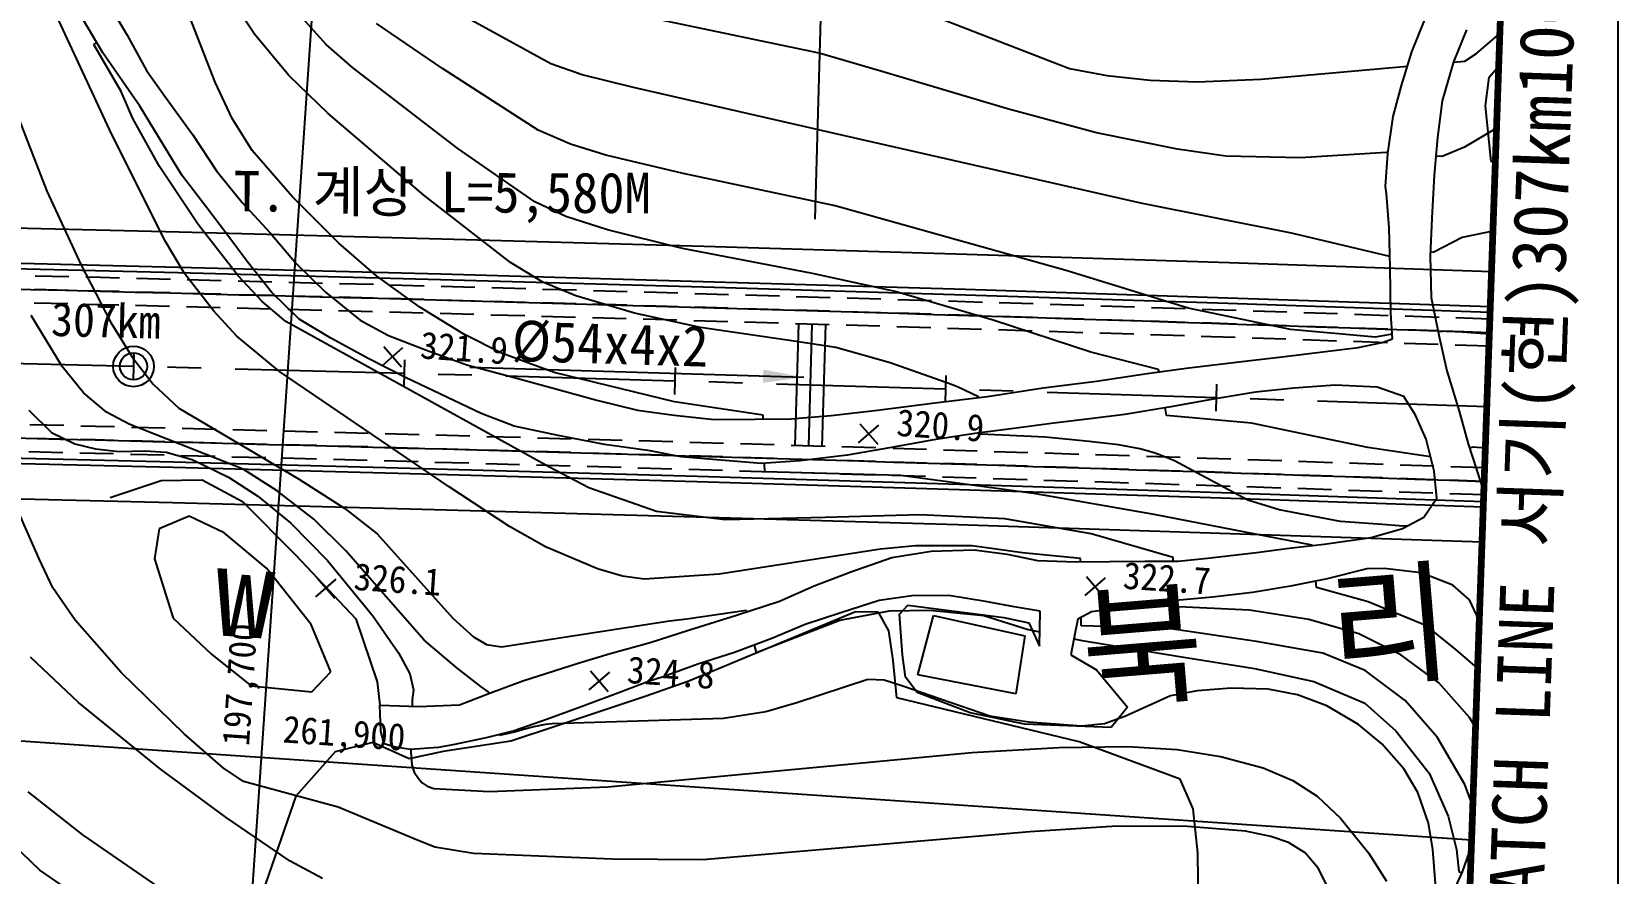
# Model space of a CAD drawing. Header units: millimetres. Extents: x 9574 to 10370, y 1103 to 1809.
# Drawn here: x 10252.7 to 10369.9, y 1441.7 to 1503.9 of the extents above; entities that cross this region are included whole.
import ezdxf
from ezdxf.enums import TextEntityAlignment as Align
from ezdxf.xclip import XClip

# ---------------------------------------------------------------- set-up
doc = ezdxf.new("R2010")
doc.units = ezdxf.units.MM
doc.header["$LTSCALE"] = 10
doc.header["$MEASUREMENT"] = 0
doc.header["$XCLIPFRAME"] = 2
for name, pattern in [('A-CENTR01', [2, 1.25, -0.25, 0.25, -0.25]), ('CENTER', [2, 1.25, -0.25, 0.25, -0.25]), ('HIDDEN', [0.375, 0.25, -0.125])]:
    doc.linetypes.add(name, pattern=pattern)
for name, color, linetype in [('TN-MACL', 6, 'A-CENTR01'), ('TZ-BASE', 253, 'Continuous'), ('TZ-CABL', 4, 'Continuous')]:
    doc.layers.add(name, color=color, linetype=linetype)
doc.layers.add('TX-PAPR', color=2, linetype='Continuous', plot=False)
doc.styles.add('HANA', font='GulimChe.ttf')
doc.styles.get("Standard").update_dxf_attribs({"font": 'GulimChe.ttf'})
doc.linetypes.add('ZIGZAG', pattern='A,0.0001,-0.2,[131,ltypeshp.shx,S=0.2,R=0,X=-0.2,Y=0],-0.4,[131,ltypeshp.shx,S=0.2,R=180,X=0.2,Y=0],-0.2', length=0.8001)
doc.dimstyles.get("Standard").update_dxf_attribs({"dimtxt": 0.18, "dimasz": 0.18, "dimexe": 0.18, "dimexo": 0.0625, "dimgap": 0.09, "dimtad": 0, "dimtih": 1, "dimtoh": 1, "dimdec": 4, "dimzin": 0, "dimdsep": 46, "dimtxsty": 'Standard', "dimcen": 0.09, "dimadec": 0, "dimazin": 0, "dimtfac": 1, "dimtdec": 4, "dimtofl": 0, "dimtmove": 0, "dimatfit": 3, "dimfxl": 0, "dimtolj": 1, "dimtzin": 0, "dimarcsym": 0})

# ---------------------------------------------------------------- blocks, each defined once
blk = doc.blocks.new('JD-DHGFJ67SF3CG')
at = {"layer": 'TZ-BASE'}
for p, q in [((598.47, -185.6), (623.77, 185.35)), ((598.31, 20.13, 323), (593.24, 31, 323)), ((630.72, 25.35, 317), (620.45, 31.01, 317)), ((597.98, 29.9, 311.13), (599.43, 27.48, 311.13)), ((608.83, 27.54, 320), (607.25, 29.91, 320)), ((614.12, 26.77, 319), (611.7, 29.49, 319)), ((656.78, 29.77, 315), (669.04, 25.02, 315)), ((597.63, 26.17, 327.04), (596.14, 28.71, 327.04)), ((605.92, 23.99, 321), (604.06, 28.79, 321)), ((622.71, 25.02, 318), (617.85, 28.34, 318)), ((650.54, 26.15, 316), (636.06, 29.18, 316)), ((694.32, 26.23, 311.13), (695.3, 28.69, 311.13)), ((599.43, 27.48, 311.13), (600.87, 24.86, 311.13)), ((611.37, 24.48, 320), (608.83, 27.54, 320)), ((698.37, 27.87, 346.53), (697.41, 25.49, 346.53)), ((699.1, 26.12, 315), (700.82, 27.59, 315)), ((596.96, 26.77, 322), (597.18, 26.92, 322)), ((598.99, 23.32, 322), (596.96, 26.77, 322)), ((600.37, 22.22, 327.04), (597.63, 26.17, 327.04)), ((616.07, 25.09, 319), (614.12, 26.77, 319)), ((655.1, 24.8, 316), (650.54, 26.15, 316)), ((693.55, 23.75, 311.13), (694.32, 26.23, 311.13)), ((698.23, 25.54, 315), (699.1, 26.12, 315)), ((600.87, 24.86, 311.13), (602.25, 22.89, 311.13)), ((623.85, 19.1, 319), (616.07, 25.09, 319)), ((629.78, 20.46, 318), (622.71, 25.02, 318)), ((633.04, 24.53, 317), (630.72, 25.35, 317)), ((664.46, 22.04, 316), (655.1, 24.8, 316)), ((669.04, 25.02, 315), (671.8, 24.48, 315)), ((683.19, 24.23, 315), (693.99, 25.17, 315)), ((697.41, 25.49, 346.53), (696.55, 22.61, 346.53)), ((697.41, 25.47, 315), (698.23, 25.54, 315)), ((700.03, 24.38, 315.14), (700.74, 25.2, 315.14)), ((607.19, 21.31, 321), (605.92, 23.99, 321)), ((614.27, 21.69, 320), (611.37, 24.48, 320)), ((636.82, 23.6, 317), (633.04, 24.53, 317)), ((653.41, 19.82, 317), (636.82, 23.6, 317)), ((671.8, 24.48, 315), (674.99, 24.14, 315)), ((674.99, 24.14, 315), (678.46, 24.03, 315)), ((678.46, 24.03, 315), (683.19, 24.23, 315)), ((692.94, 21.46, 311.13), (693.55, 23.75, 311.13)), ((699.77, 22.24, 315.14), (700.03, 24.38, 315.14)), ((599.86, 21.31, 322), (598.99, 23.32, 322)), ((602.25, 22.89, 311.13), (604.27, 20.11, 311.13)), ((696.55, 22.61, 346.53), (696.21, 19.92, 346.53)), ((591.27, 21.66, 324), (593.5, 15.95, 324)), ((601.82, 17.78, 322), (599.86, 21.31, 322)), ((603.46, 17.13, 327.04), (600.37, 22.22, 327.04)), ((608.67, 18.96, 321), (607.19, 21.31, 321)), ((621.35, 15.66, 320), (614.27, 21.69, 320)), ((671.04, 20.25, 316), (664.46, 22.04, 316)), ((692.55, 18.74, 311.13), (692.94, 21.46, 311.13)), ((700.17, 18.14, 315.14), (699.77, 22.24, 315.14)), ((602.26, 12.22, 323), (598.31, 20.13, 323)), ((604.27, 20.11, 311.13), (606.04, 17.45, 311.13)), ((632.17, 19.41, 318), (629.78, 20.46, 318)), ((677, 19.04, 316), (671.04, 20.25, 316)), ((700.46, 20.53, 316), (698.22, 19.2, 316)), ((700.58, 20.54, 316), (700.46, 20.53, 316)), ((611.61, 15.56, 321), (608.67, 18.96, 321)), ((629.55, 15.15, 319), (623.85, 19.1, 319)), ((634.79, 18.61, 318), (632.17, 19.41, 318)), ((674.31, 15.06, 317), (653.41, 19.82, 317)), ((680.59, 18.53, 316), (677, 19.04, 316)), ((692.42, 18.79, 316), (686.09, 18.42, 316)), ((692.56, 18.79, 316), (692.42, 18.79, 316)), ((696.21, 19.92, 346.53), (695.97, 17.12, 346.53)), ((698.22, 19.2, 316), (696.56, 18.51, 316)), ((604.67, 13.49, 322), (601.82, 17.78, 322)), ((640.5, 17.25, 318), (634.79, 18.61, 318)), ((686.09, 18.42, 316), (680.59, 18.53, 316)), ((692.37, 16.3, 311.13), (692.55, 18.74, 311.13)), ((696.56, 18.51, 316), (696.09, 18.54, 316)), ((700.49, 18.01, 315.14), (700.17, 18.14, 315.14)), ((605.25, 14.82, 327.04), (603.46, 17.13, 327.04)), ((606.04, 17.45, 311.13), (607.93, 15.11, 311.13)), ((651.72, 14.85, 318), (640.5, 17.25, 318)), ((695.97, 17.12, 346.53), (695.81, 13.95, 346.53)), ((593.5, 15.95, 324), (596, 10.53, 324)), ((615.06, 12.1, 321), (611.61, 15.56, 321)), ((627.74, 10.67, 320), (621.35, 15.66, 320)), ((692.44, 15.76, 311.13), (692.37, 16.3, 311.13)), ((692.65, 13.24, 311.13), (692.44, 15.76, 311.13)), ((606.87, 12.68, 327.04), (605.25, 14.82, 327.04)), ((607.93, 15.11, 311.13), (609.99, 12.87, 311.13)), ((631.83, 14.07, 319), (629.55, 15.15, 319)), ((634.91, 13.08, 319), (631.83, 14.07, 319)), ((668.87, 10.07, 318), (651.72, 14.85, 318)), ((685.44, 12.83, 317), (674.31, 15.06, 317)), ((607.63, 9.68, 322), (604.67, 13.49, 322)), ((640.46, 11.71, 319), (634.91, 13.08, 319)), ((692.71, 10.27, 311.13), (692.65, 13.24, 311.13)), ((695.81, 13.95, 346.53), (695.67, 11.14, 346.53)), ((700.31, 12.98, 317), (698.03, 12.51, 317)), ((603.67, 9.86, 323), (602.26, 12.22, 323)), ((608.29, 10.74, 327.04), (606.87, 12.68, 327.04)), ((609.99, 12.87, 311.13), (611.94, 10.58, 311.13)), ((617.84, 9.69, 321), (615.06, 12.1, 321)), ((692.7, 11.13, 317), (685.44, 12.83, 317)), ((698.03, 12.51, 317), (695.95, 11.44, 317)), ((610.08, 8.49, 327.04), (608.29, 10.74, 327.04)), ((611.94, 10.58, 311.13), (614.08, 8.48, 311.13)), ((630.14, 9.22, 320), (627.74, 10.67, 320)), ((650.04, 9.87, 319), (640.46, 11.71, 319)), ((695.67, 11.14, 346.53), (695.75, 8.1, 346.53)), ((695.95, 11.44, 317), (695.68, 11.42, 317)), ((79.75, 10.25), (698.74, -31.97)), ((596, 10.53, 324), (598.23, 6.25, 324)), ((605.84, 7.09, 323), (603.67, 9.86, 323)), ((609.39, 7.8, 322), (607.63, 9.68, 322)), ((621.05, 7.37, 321), (617.84, 9.69, 321)), ((656.15, 8.52, 319), (650.04, 9.87, 319)), ((677.81, 7.31, 318), (668.87, 10.07, 318)), ((692.77, 6.93, 311.13), (692.71, 10.27, 311.13)), ((612.13, 6.49, 327.04), (610.08, 8.49, 327.04)), ((614.08, 8.48, 311.13), (616.63, 6.42, 311.13)), ((632.56, 8.22, 320), (630.14, 9.22, 320)), ((636.9, 6.92, 320), (632.56, 8.22, 320)), ((663.39, 6.42, 319), (656.15, 8.52, 319)), ((607.54, 5.23, 323), (605.84, 7.09, 323)), ((611.14, 6.31, 322), (609.39, 7.8, 322)), ((624.29, 5.38, 321), (621.05, 7.37, 321)), ((685.35, 5.72, 318), (677.81, 7.31, 318)), ((695.75, 8.1, 346.53), (696.31, 5.31, 346.53)), ((594.64, 2.98, 325), (592.34, 6.75, 325)), ((598.23, 6.25, 324), (599.83, 3.66, 324)), ((630.58, -4.42, 322), (611.14, 6.31, 322)), ((614.48, 5.09, 327.04), (612.13, 6.49, 327.04)), ((616.63, 6.42, 311.13), (618.74, 5.27, 311.13)), ((641.77, 5.88, 320), (636.9, 6.92, 320)), ((648.35, 4.9, 320), (641.77, 5.88, 320)), ((670.61, 4.05, 319), (663.39, 6.42, 319)), ((692.89, 5.04, 311.13), (692.77, 6.93, 311.13)), ((610.68, 2.63, 323), (607.54, 5.23, 323)), ((617.29, 3.55, 327.04), (614.48, 5.09, 327.04)), ((618.74, 5.27, 311.13), (621.55, 4.21, 311.13)), ((627.08, 3.97, 321), (624.29, 5.38, 321)), ((651.78, 4.39, 320), (648.35, 4.9, 320)), ((691.62, 5.16, 318), (685.35, 5.72, 318)), ((690.35, 4.4, 311.13), (692.14, 4.76, 311.13)), ((692.71, 5.36, 318), (691.62, 5.16, 318)), ((692.14, 4.76, 311.13), (692.89, 5.04, 311.13)), ((692.87, 5.37, 318), (692.71, 5.36, 318)), ((697.02, 5.6, 318), (696.26, 5.56, 318)), ((696.31, 5.31, 346.53), (696.91, 2.68, 346.53)), ((700.05, 5.39, 318), (697.02, 5.6, 318)), ((599.83, 3.66, 324), (601.34, 1.69, 324)), ((599.93, 4), (599.88, 2)), ((620.03, 2.16, 327.04), (617.29, 3.55, 327.04)), ((618.29, 3.07, 321.86), (619.79, 4.39, 321.86)), ((618.38, 4.48, 321.86), (619.7, 2.97, 321.86)), ((621.55, 4.21, 311.13), (624.52, 3.12, 311.13)), ((630.97, 2.55, 321), (627.08, 3.97, 321)), ((655.78, 3.27, 320), (651.78, 4.39, 320)), ((675.62, 2.76, 319), (670.61, 4.05, 319)), ((681.76, 3.36, 311.13), (684.95, 3.74, 311.13)), ((684.95, 3.74, 311.13), (687.94, 4.11, 311.13)), ((687.94, 4.11, 311.13), (690.35, 4.4, 311.13)), ((596.2, 1.05, 325), (594.64, 2.98, 325)), ((623.22, -5.91, 323), (610.68, 2.63, 323)), ((619.92, 3.48), (619.87, 1.48)), ((624.52, 3.12, 311.13), (627.74, 2.24, 311.13)), ((639.85, 0.38, 321), (630.97, 2.55, 321)), ((639.92, 2.92), (639.86, 0.92)), ((660.31, 1.67, 320), (655.78, 3.27, 320)), ((671.02, 1.91, 311.13), (674.77, 2.48, 311.13)), ((674.77, 2.48, 311.13), (677.64, 2.87, 311.13)), ((675.65, 2.6, 319), (675.62, 2.76, 319)), ((677.64, 2.87, 311.13), (681.76, 3.36, 311.13)), ((696.91, 2.68, 346.53), (697.81, -0.31, 346.53)), ((601.34, 1.69, 324), (603.24, -0.08, 324)), ((625.59, -0.47, 327.04), (620.03, 2.16, 327.04)), ((627.74, 2.24, 311.13), (630.73, 1.45, 311.13)), ((630.73, 1.45, 311.13), (634.12, 0.5, 311.13)), ((659.91, 2.32), (659.85, 0.32)), ((660.87, 1.43, 320), (660.31, 1.67, 320)), ((662.31, 0.75, 320), (660.87, 1.43, 320)), ((662.99, 0.77, 311.13), (667.08, 1.42, 311.13)), ((667.08, 1.42, 311.13), (671.02, 1.91, 311.13)), ((679.9, 1.68), (679.84, -0.32)), ((685.61, 1.4, 327.04), (682.77, 1.09, 327.04)), ((688.66, 1.62, 327.04), (685.61, 1.4, 327.04)), ((691.77, 1.46, 327.04), (688.66, 1.62, 327.04)), ((693.73, 0.77, 327.04), (691.77, 1.46, 327.04)), ((597.91, -0.39, 325), (596.2, 1.05, 325)), ((634.12, 0.5, 311.13), (637.12, -0.23, 311.13)), ((646.4, -0.61, 321), (639.85, 0.38, 321)), ((654.86, -0.23, 311.13), (659.08, 0.31, 311.13)), ((659.08, 0.31, 311.13), (662.99, 0.77, 311.13)), ((662.31, 0.69, 320), (662.31, 0.75, 320)), ((676.52, 0.02, 327.04), (673.13, -0.55, 327.04)), ((679.52, 0.56, 327.04), (676.52, 0.02, 327.04)), ((682.77, 1.09, 327.04), (679.52, 0.56, 327.04)), ((694.59, -0.6, 327.04), (693.73, 0.77, 327.04)), ((699.89, 1), (699.82, -1)), ((592.16, -0.23, 326), (593.83, -1.89, 326)), ((599.57, -1.27, 325), (597.91, -0.39, 325)), ((603.24, -0.08, 324), (612.08, -5.3, 324)), ((628.01, -1.42, 327.04), (625.59, -0.47, 327.04)), ((637.12, -0.23, 311.13), (639.83, -0.6, 311.13)), ((639.83, -0.6, 311.13), (642.79, -0.92, 311.13)), ((642.79, -0.92, 311.13), (645.81, -0.9, 311.13)), ((645.81, -0.9, 311.13), (648.45, -0.88, 311.13)), ((646.41, -0.9, 321), (646.4, -0.61, 321)), ((648.45, -0.88, 311.13), (651.44, -0.64, 311.13)), ((651.44, -0.64, 311.13), (654.86, -0.23, 311.13)), ((670.54, -0.87, 327.04), (667.88, -1.19, 327.04)), ((673.13, -0.55, 327.04), (670.54, -0.87, 327.04)), ((676.2, -0.63, 319), (676.1, -0.05, 319)), ((682.47, -1.19, 319), (676.2, -0.63, 319)), ((695.37, -2.37, 327.04), (694.59, -0.6, 327.04)), ((697.81, -0.31, 346.53), (698.48, -2.73, 346.53)), ((593.83, -1.89, 326), (595.56, -2.72, 326)), ((607.99, -4.6, 325), (599.57, -1.27, 325)), ((631.26, -2.1, 327.04), (628.01, -1.42, 327.04)), ((634.7, -2.78, 327.04), (631.26, -2.1, 327.04)), ((653.46, -2.66, 320.86), (654.96, -1.34, 320.86)), ((653.55, -1.24, 320.86), (654.87, -2.75, 320.86)), ((662.05, -1.96, 327.04), (659.01, -2.42, 327.04)), ((664.93, -1.6, 327.04), (662.05, -1.96, 327.04)), ((662.46, -2.02, 320), (662.45, -1.91, 320)), ((667.26, -2.24, 320), (662.46, -2.02, 320)), ((667.88, -1.19, 327.04), (664.93, -1.6, 327.04)), ((670.49, -2.54, 320), (667.26, -2.24, 320)), ((691.07, -2.99, 319), (682.47, -1.19, 319)), ((595.56, -2.72, 326), (597.08, -3.1, 326)), ((597.08, -3.1, 326), (598.85, -3.28, 326)), ((598.85, -3.28, 326), (600.73, -3.24, 326)), ((600.73, -3.24, 326), (602.31, -3.34, 326)), ((602.31, -3.34, 326), (604.23, -3.88, 326)), ((638.05, -3.24, 327.04), (634.7, -2.78, 327.04)), ((640.33, -3.69, 327.04), (638.05, -3.24, 327.04)), ((655.75, -3.03, 327.04), (652.6, -3.57, 327.04)), ((659.01, -2.42, 327.04), (655.75, -3.03, 327.04)), ((672.66, -2.79, 320), (670.49, -2.54, 320)), ((674.22, -3.08, 320), (672.66, -2.79, 320)), ((675.3, -3.39, 320), (674.22, -3.08, 320)), ((675.88, -3.61, 320), (675.3, -3.39, 320)), ((695.7, -3.69, 319), (691.07, -2.99, 319)), ((695.96, -4.75, 327.04), (695.37, -2.37, 327.04)), ((698.48, -2.73, 346.53), (699.39, -5.53, 346.53)), ((698.85, -2.98, 319), (698.58, -3.05, 319)), ((699.75, -3.04, 319), (698.85, -2.98, 319)), ((604.23, -3.88, 326), (606.92, -5.18, 326)), ((610.51, -6.2, 325), (607.99, -4.6, 325)), ((633.52, -5.97, 322), (630.58, -4.42, 322)), ((646.26, -4.18, 327.04), (640.33, -3.69, 327.04)), ((649.14, -3.98, 327.04), (646.26, -4.18, 327.04)), ((646.52, -4.78, 321), (646.5, -4.17, 321)), ((652.6, -3.57, 327.04), (649.14, -3.98, 327.04)), ((676.43, -3.82, 320), (675.88, -3.61, 320)), ((676.79, -3.99, 320), (676.43, -3.82, 320)), ((682.2, -6.88, 320), (676.79, -3.99, 320)), ((598.17, -6.69, 326.2), (601.95, -5.43, 326.2)), ((601.95, -5.43, 326.2), (604.98, -5.38, 326.2)), ((604.98, -5.38, 326.2), (607.94, -6.99, 326.2)), ((606.92, -5.18, 326), (609.08, -6.59, 326)), ((612.08, -5.3, 324), (615.5, -7.5, 324)), ((656.57, -5.06, 321), (646.52, -4.78, 321)), ((666.54, -6.41, 321), (656.57, -5.06, 321)), ((696.17, -6.73, 327.04), (695.96, -4.75, 327.04)), ((699.39, -5.53, 346.53), (699.64, -6.25, 346.53)), ((592.92, -11.23, 327), (590.63, -6.03, 327)), ((607.94, -6.99, 326.2), (611.86, -10.92, 326.2)), ((609.08, -6.59, 326), (611.52, -8.59, 326)), ((613.21, -8.29, 325), (610.51, -6.2, 325)), ((627.67, -8.82, 323), (623.22, -5.91, 323)), ((638.54, -7.72, 322), (633.52, -5.97, 322)), ((675.3, -7.95, 321), (666.54, -6.41, 321)), ((684.52, -7.59, 320), (682.2, -6.88, 320)), ((695.2, -8.13, 327.04), (696.17, -6.73, 327.04)), ((604.02, -8.07, 325.11), (601.79, -9, 325.11)), ((606.59, -9.29, 325.11), (604.02, -8.07, 325.11)), ((615.5, -7.5, 324), (617.89, -9.38, 324)), ((643.59, -8.34, 322), (638.54, -7.72, 322)), ((650.99, -8.17, 322), (643.59, -8.34, 322)), ((657.98, -7.97, 322), (650.99, -8.17, 322)), ((664.27, -8.27, 322), (657.98, -7.97, 322)), ((686.95, -10.22, 321), (675.3, -7.95, 321)), ((689.05, -8.45, 320), (684.52, -7.59, 320)), ((693.62, -8.98, 327.04), (695.2, -8.13, 327.04)), ((601.79, -9, 325.11), (601.44, -11.23, 325.11)), ((609.73, -11.92, 325.11), (606.59, -9.29, 325.11)), ((611.52, -8.59, 326), (614.23, -11.34, 326)), ((615.57, -10.63, 325), (613.21, -8.29, 325)), ((630.32, -10.34, 323), (627.67, -8.82, 323)), ((670.63, -9.37, 322), (664.27, -8.27, 322)), ((676.69, -11.13, 322), (670.63, -9.37, 322)), ((691.8, -8.67, 320), (689.05, -8.45, 320)), ((691.31, -9.64, 327.04), (693.62, -8.98, 327.04)), ((693.7, -8.81, 320), (691.8, -8.67, 320)), ((693.98, -8.78, 320), (693.7, -8.81, 320)), ((617.89, -9.38, 324), (623.49, -15.61, 324)), ((634.16, -11.96, 323), (630.32, -10.34, 323)), ((655.08, -10.51, 323), (643.16, -12.36, 323)), ((657.67, -10.25, 323), (655.08, -10.51, 323)), ((661.85, -10.25, 323), (657.67, -10.25, 323)), ((665.57, -10.77, 323), (661.85, -10.25, 323)), ((682.84, -10.74, 327.04), (685.26, -10.44, 327.04)), ((685.26, -10.44, 327.04), (687.85, -10.13, 327.04)), ((686.95, -10.23, 321), (686.95, -10.22, 321)), ((687.85, -10.13, 327.04), (691.31, -9.64, 327.04)), ((593.95, -13.35, 327), (592.92, -11.23, 327)), ((601.44, -11.23, 325.11), (602.83, -15.61, 325.11)), ((611.86, -10.92, 326.2), (616.33, -15.65, 326.2)), ((614.23, -11.34, 326), (617.58, -15.43, 326)), ((621.38, -17.24, 325), (615.57, -10.63, 325)), ((652.88, -12.18, 327.04), (655.91, -11.13, 327.04)), ((655.91, -11.13, 327.04), (658.82, -10.65, 327.04)), ((658.82, -10.65, 327.04), (661.99, -10.56, 327.04)), ((661.99, -10.56, 327.04), (664.44, -10.88, 327.04)), ((664.44, -10.88, 327.04), (666.68, -11.34, 327.04)), ((669.84, -11.2, 323), (665.57, -10.77, 323)), ((666.68, -11.34, 327.04), (669.52, -11.45, 327.04)), ((669.52, -11.45, 327.04), (671.98, -11.41, 327.04)), ((669.84, -11.45, 323), (669.84, -11.2, 323)), ((671.98, -11.41, 327.04), (674.59, -11.4, 327.04)), ((674.59, -11.4, 327.04), (677.06, -11.38, 327.04)), ((676.68, -11.39, 322), (676.69, -11.13, 322)), ((677.06, -11.38, 327.04), (679.22, -11.17, 327.04)), ((679.22, -11.17, 327.04), (682.84, -10.74, 327.04)), ((613.02, -16.08, 325.11), (609.73, -11.92, 325.11)), ((613.37, -14.03, 326.08), (614.88, -12.72, 326.08)), ((613.47, -12.62, 326.08), (614.78, -14.13, 326.08)), ((636.01, -12.51, 323), (634.16, -11.96, 323)), ((637.62, -12.73, 323), (636.01, -12.51, 323)), ((643.16, -12.36, 323), (637.62, -12.73, 323)), ((650.18, -13.21, 327.04), (652.88, -12.18, 327.04)), ((670.19, -13.94, 322.7), (671.7, -12.63, 322.7)), ((670.28, -12.53, 322.7), (671.6, -14.04, 322.7)), ((688.06, -12.69, 324.26), (685.35, -13.23, 324.26)), ((687.28, -13.33, 321), (687.23, -12.85, 321)), ((691, -11.96, 324.26), (688.06, -12.69, 324.26)), ((692.27, -11.93, 324.26), (691, -11.96, 324.26)), ((695.02, -12.25, 324.26), (692.27, -11.93, 324.26)), ((697.34, -13.17, 324.26), (695.02, -12.25, 324.26)), ((595.58, -15.74, 327), (593.95, -13.35, 327)), ((647.62, -14.34, 327.04), (650.18, -13.21, 327.04)), ((657.4, -13.96, 327.04), (654.97, -14.29, 327.04)), ((660.12, -13.93, 327.04), (657.4, -13.96, 327.04)), ((662.83, -14.38, 327.04), (660.12, -13.93, 327.04)), ((682.55, -13.71, 324.26), (679.6, -14.06, 324.26)), ((685.35, -13.23, 324.26), (682.55, -13.71, 324.26)), ((691.1, -14.39, 321), (687.28, -13.33, 321)), ((698.57, -14.24, 324.26), (697.34, -13.17, 324.26)), ((640.76, -15.65, 324), (645.15, -15.02, 324)), ((653.23, -15.13, 342.07), (640.92, -20.26, 342.07)), ((644.43, -15.37, 327.04), (647.62, -14.34, 327.04)), ((645.15, -15.02, 324), (645.18, -15.13, 324)), ((652.22, -15.19, 327.04), (649.52, -16.07, 327.04)), ((652.08, -15.76, 324), (655.75, -15.07, 324)), ((654.97, -14.29, 327.04), (652.22, -15.19, 327.04)), ((654.92, -15.16, 342.07), (653.23, -15.13, 342.07)), ((655.69, -16.53, 342.07), (654.92, -15.16, 342.07)), ((655.75, -15.07, 324), (658.71, -15, 324)), ((656.47, -15.3, 324.28), (657.1, -14.64, 324.28)), ((657.1, -14.64, 324.28), (664.18, -15.56, 324.28)), ((658.71, -15, 324), (662.71, -15.41, 324)), ((664.94, -14.77, 327.04), (662.83, -14.38, 327.04)), ((666.86, -15.09, 327.04), (664.94, -14.77, 327.04)), ((666.83, -17.66, 327.04), (666.86, -15.09, 327.04)), ((670.66, -15.14, 324.26), (669.64, -15.68, 324.26)), ((673.06, -14.81, 324.26), (670.66, -15.14, 324.26)), ((674.97, -14.46, 324.26), (673.06, -14.81, 324.26)), ((679.6, -14.06, 324.26), (674.97, -14.46, 324.26)), ((676.58, -14.74, 322), (676.59, -14.32, 322)), ((682.33, -15, 322), (676.58, -14.74, 322)), ((686.71, -15.7, 322), (682.33, -15, 322)), ((695.4, -16.16, 321), (691.1, -14.39, 321)), ((699.3, -15.77, 324.26), (698.57, -14.24, 324.26)), ((598.99, -19.62, 327), (595.58, -15.74, 327)), ((602.83, -15.61, 325.11), (605.69, -18.28, 325.11)), ((614.47, -19.56, 325.11), (613.02, -16.08, 325.11)), ((616.33, -15.65, 326.2), (617.89, -20.31, 326.2)), ((617.58, -15.43, 326), (619.47, -18.16, 326)), ((623.49, -15.61, 324), (625, -16.99, 324)), ((627.09, -17.73, 324), (639.5, -15.81, 324)), ((639.5, -15.81, 324), (640.76, -15.65, 324)), ((640.89, -16.5, 327.04), (644.43, -15.37, 327.04)), ((645.88, -18.15, 324), (652.08, -15.76, 324)), ((649.52, -16.07, 327.04), (647.05, -17.11, 327.04)), ((656.71, -18.31, 324.28), (656.47, -15.3, 324.28)), ((657.84, -19.78, 326.81), (659, -15.41, 326.81)), ((659, -15.41, 326.81), (665.74, -16.9, 326.81)), ((662.71, -15.41, 324), (665.99, -16.44, 324)), ((664.18, -15.56, 324.28), (666.03, -15.94, 324.28)), ((666.03, -15.94, 324.28), (666.83, -17.66, 324.28)), ((669.64, -15.68, 324.26), (669.47, -16.52, 324.26)), ((669.9, -16.17, 323), (669.9, -15.54, 323)), ((676.2, -16.33, 323), (669.9, -16.17, 323)), ((682.84, -17.32, 323), (676.2, -16.33, 323)), ((690.4, -16.76, 322), (686.71, -15.7, 322)), ((697.57, -17.92, 321), (695.4, -16.16, 321)), ((623.78, -19.27, 325), (621.38, -17.24, 325)), ((625, -16.99, 324), (625.96, -17.55, 324)), ((625.96, -17.55, 324), (627.09, -17.73, 324)), ((635.1, -18.22, 327.04), (638.07, -17.39, 327.04)), ((638.07, -17.39, 327.04), (640.89, -16.5, 327.04)), ((647.05, -17.11, 327.04), (644.29, -18.15, 327.04)), ((656.01, -18.74, 342.07), (655.69, -16.53, 342.07)), ((665.74, -16.9, 326.81), (665.07, -21.2, 326.81)), ((665.99, -16.44, 324), (666.84, -16.61, 324)), ((669.47, -16.52, 324.26), (669.13, -18.3, 324.26)), ((669.35, -17.12, 324), (669.96, -17.25, 324)), ((669.96, -17.25, 324), (677, -18.4, 324)), ((687.75, -18.19, 323), (682.84, -17.32, 323)), ((693.51, -18.31, 322), (690.4, -16.76, 322)), ((595.84, -21.84, 328), (592.29, -18.48, 328)), ((605.69, -18.28, 325.11), (608.6, -20.6, 325.11)), ((619.47, -18.16, 326), (620.31, -19.72, 326)), ((632.75, -18.94, 327.04), (635.1, -18.22, 327.04)), ((644.29, -18.15, 327.04), (641.59, -19.01, 327.04)), ((645.75, -17.6, 324), (645.88, -18.15, 324)), ((656.28, -21.49, 342.07), (656.01, -18.74, 342.07)), ((656.91, -19.95, 324.28), (656.71, -18.31, 324.28)), ((669.13, -18.3, 324.28), (671.02, -19.43, 324.28)), ((677, -18.4, 324), (682.71, -19.32, 324)), ((690.88, -19.48, 323), (687.75, -18.19, 323)), ((696.32, -20.39, 322), (693.51, -18.31, 322)), ((699.18, -19.29, 321), (697.57, -17.92, 321)), ((603.64, -24.16, 327), (598.99, -19.62, 327)), ((613.06, -21.05, 325.11), (614.47, -19.56, 325.11)), ((620.31, -19.72, 326), (620.57, -20.89, 326)), ((625.55, -20.65, 325), (623.78, -19.27, 325)), ((628.66, -20.24, 327.04), (632.75, -18.94, 327.04)), ((633.56, -20.91, 324.81), (635.07, -19.6, 324.81)), ((633.65, -19.5, 324.81), (634.97, -21.01, 324.81)), ((641.59, -19.01, 327.04), (639.02, -19.94, 327.04)), ((665.07, -21.2, 326.81), (657.84, -19.78, 326.81)), ((671.02, -19.43, 324.28), (673.32, -22.17, 324.28)), ((682.71, -19.32, 324), (687.07, -20.29, 324)), ((693.82, -21.69, 323), (690.88, -19.48, 323)), ((608.6, -20.6, 325.11), (613.06, -21.05, 325.11)), ((617.89, -20.31, 326.2), (618.1, -22.04, 326.2)), ((620.57, -20.89, 326), (620.49, -21.64, 326)), ((626.17, -21.1, 325), (625.55, -20.65, 325)), ((626.27, -21.13, 327.04), (628.66, -20.24, 327.04)), ((635.86, -21.08, 327.04), (633.23, -22.06, 327.04)), ((637.95, -20.29, 327.04), (635.86, -21.08, 327.04)), ((640.92, -20.26, 342.07), (637.69, -21.39, 342.07)), ((639.02, -19.94, 327.04), (637.95, -20.29, 327.04)), ((654.13, -20.13, 325), (648.9, -21.87, 325)), ((655.34, -20.19, 325), (654.13, -20.13, 325)), ((656.73, -20.62, 325), (655.34, -20.19, 325)), ((663.14, -22.85, 325), (656.73, -20.62, 325)), ((657.78, -21.1, 324.28), (656.91, -19.95, 324.28)), ((678.46, -20.97, 325), (676.5, -21.33, 325)), ((680.98, -20.77, 325), (678.46, -20.97, 325)), ((683.7, -20.85, 325), (680.98, -20.77, 325)), ((685.87, -21.26, 325), (683.7, -20.85, 325)), ((687.07, -20.29, 324), (690.85, -21.89, 324)), ((698.57, -22.95, 322), (696.32, -20.39, 322)), ((601.87, -26.74, 328), (595.84, -21.84, 328)), ((618.16, -23.96, 327.04), (618.1, -22.04, 327.04)), ((618.1, -22.04, 327.04), (620.95, -22.14, 327.04)), ((620.49, -21.64, 326), (620.48, -22.12, 326)), ((620.95, -22.14, 327.04), (623.98, -22, 327.04)), ((623.98, -22, 327.04), (626.27, -21.13, 327.04)), ((626.18, -21.17, 325), (626.17, -21.1, 325)), ((633.23, -22.06, 327.04), (630.47, -23.07, 327.04)), ((637.69, -21.39, 342.07), (630.97, -23.63, 342.07)), ((648.9, -21.87, 325), (646.6, -22.52, 325)), ((669.76, -24.75, 342.07), (656.28, -21.49, 342.07)), ((661.69, -22.59, 324.28), (657.78, -21.1, 324.28)), ((673.32, -22.17, 324.28), (672.11, -23.69, 324.28)), ((676.5, -21.33, 325), (673.11, -22.87, 325)), ((688.03, -22.07, 325), (685.87, -21.26, 325)), ((690.38, -23.47, 325), (688.03, -22.07, 325)), ((690.85, -21.89, 324), (693.13, -23.92, 324)), ((696.18, -24.4, 323), (693.82, -21.69, 323)), ((630.47, -23.07, 327.04), (628.01, -23.92, 327.04)), ((630.83, -23.42, 325), (630.34, -23.45, 325)), ((643.49, -23.02, 325), (630.83, -23.42, 325)), ((646.6, -22.52, 325), (643.49, -23.02, 325)), ((665.72, -23.44, 324.28), (661.69, -22.59, 324.28)), ((666.02, -23.29, 325), (663.14, -22.85, 325)), ((669.92, -23.59, 325), (666.02, -23.29, 325)), ((671.61, -23.41, 325), (669.92, -23.59, 325)), ((673.11, -22.87, 325), (671.61, -23.41, 325)), ((699.03, -23.69, 322), (698.57, -22.95, 322)), ((606.51, -26.65, 327), (603.64, -24.16, 327)), ((618.41, -24.88, 327.04), (618.16, -23.96, 327.04)), ((625.94, -24.44, 327.04), (623.48, -24.96, 327.04)), ((628.01, -23.92, 327.04), (625.94, -24.44, 327.04)), ((626.93, -24.26, 325), (626.91, -24.19, 325)), ((628.04, -24.02, 325), (626.93, -24.26, 325)), ((630.97, -23.63, 342.07), (627.77, -24.68, 342.07)), ((628.8, -23.81, 325), (628.04, -24.02, 325)), ((629.47, -23.63, 325), (628.8, -23.81, 325)), ((630.06, -23.51, 325), (629.47, -23.63, 325)), ((630.34, -23.45, 325), (630.06, -23.51, 325)), ((672.11, -23.69, 324.28), (665.72, -23.44, 324.28)), ((692.1, -24.88, 325), (690.38, -23.47, 325)), ((693.13, -23.92, 324), (695.6, -27.05, 324)), ((698.23, -27.9, 323), (696.18, -24.4, 323)), ((614.8, -25.49, 342.07), (611.88, -28.75, 342.07)), ((617.57, -24.79, 342.07), (614.8, -25.49, 342.07)), ((619, -25.42, 342.07), (617.57, -24.79, 342.07)), ((619.22, -25.14, 327.04), (618.41, -24.88, 327.04)), ((620.26, -26, 342.07), (619, -25.42, 342.07)), ((620.35, -25.3, 327.04), (619.22, -25.14, 327.04)), ((622.76, -25.46, 342.07), (620.26, -26, 342.07)), ((622.39, -25.16, 327.04), (620.35, -25.3, 327.04)), ((620.38, -25.3, 326), (620.38, -25.51, 326)), ((620.38, -25.51, 326), (620.45, -26.43, 326)), ((623.48, -24.96, 327.04), (622.39, -25.16, 327.04)), ((627.77, -24.68, 342.07), (622.76, -25.46, 342.07)), ((634.94, -28.07, 326), (661.81, -25.54, 326)), ((661.81, -25.54, 326), (668.24, -25.16, 326)), ((668.24, -25.16, 326), (673.32, -25.09, 326)), ((677.21, -27.5, 342.07), (669.76, -24.75, 342.07)), ((673.32, -25.09, 326), (676.99, -25.3, 326)), ((676.99, -25.3, 326), (680.2, -25.82, 326)), ((693.73, -26.74, 325), (692.1, -24.88, 325)), ((606.74, -30.34, 328), (601.87, -26.74, 328)), ((608.02, -27.68, 327), (606.51, -26.65, 327)), ((620.45, -26.43, 326), (620.64, -26.99, 326)), ((680.2, -25.82, 326), (683.35, -26.66, 326)), ((683.35, -26.66, 326), (685.54, -27.6, 326)), ((694.76, -28.48, 325), (693.73, -26.74, 325)), ((615.01, -29.56, 327), (608.02, -27.68, 327)), ((620.64, -26.99, 326), (620.94, -27.44, 326)), ((620.94, -27.44, 326), (621.22, -27.76, 326)), ((621.22, -27.76, 326), (621.6, -28.02, 326)), ((621.6, -28.02, 326), (622.08, -28.2, 326)), ((626.19, -28.42, 326), (634.94, -28.07, 326)), ((678.18, -29.7, 342.07), (677.21, -27.5, 342.07)), ((685.54, -27.6, 326), (687.34, -28.76, 326)), ((695.6, -27.05, 324), (697, -30.23, 324)), ((698.82, -29.5, 323), (698.23, -27.9, 323)), ((596.15, -31.6, 329), (592.13, -28.44, 329)), ((611.88, -28.75, 342.07), (609.45, -35.81, 342.07)), ((622.08, -28.2, 326), (626.19, -28.42, 326)), ((687.34, -28.76, 326), (689.05, -30.38, 326)), ((695.54, -30.75, 325), (694.76, -28.48, 325)), ((611.47, -33.55, 328), (606.74, -30.34, 328)), ((620.64, -31.91, 327), (615.01, -29.56, 327)), ((678.51, -32.95, 342.07), (678.18, -29.7, 342.07)), ((689.05, -30.38, 326), (691.11, -32.95, 326)), ((697, -30.23, 324), (697.63, -32.69, 324)), ((603.85, -36.91, 329), (596.15, -31.6, 329)), ((666.11, -31.4, 327), (641.94, -33.46, 327)), ((672.54, -30.98, 327), (666.11, -31.4, 327)), ((677.76, -30.99, 327), (672.54, -30.98, 327)), ((682.03, -31.35, 327), (677.76, -30.99, 327)), ((683.91, -31.73, 327), (682.03, -31.35, 327)), ((695.86, -32.7, 325), (695.54, -30.75, 325)), ((592.99, -34.21, 330), (590.38, -31.71, 330)), ((622.16, -32.52, 327), (620.64, -31.91, 327)), ((625, -33, 327), (622.16, -32.52, 327)), ((685.21, -32.19, 327), (683.91, -31.73, 327)), ((686.43, -32.94, 327), (685.21, -32.19, 327)), ((696.26, -37.48, 325), (695.86, -32.7, 325)), ((697.63, -32.69, 324), (697.79, -34.31, 324)), ((698.06, -34.34, 324.26), (698.72, -32.44, 324.26)), ((613.87, -34.84, 328), (611.47, -33.55, 328)), ((635.27, -33.4, 327), (625, -33, 327)), ((641.94, -33.46, 327), (635.27, -33.4, 327)), ((678.59, -39.92, 342.07), (678.51, -32.95, 342.07)), ((687.41, -34.08, 327), (686.43, -32.94, 327)), ((691.11, -32.95, 326), (692.44, -35.03, 326)), ((595.19, -35.76, 330), (592.99, -34.21, 330)), ((688.64, -36.49, 327), (687.41, -34.08, 327)), ((697.2, -36.25, 324.26), (698.06, -34.34, 324.26)), ((697.79, -34.31, 324), (698.02, -34.43, 324))]:
    blk.add_line(p, q, dxfattribs=at)
at = {"layer": 'TZ-BASE', "linetype": 'CENTER', "flags": 128}
blk.add_lwpolyline([(699.86, 0, 0.015501), (79.96, 2.48), (0, 0)], format="xyb", dxfattribs=at)
at = {"layer": 'TZ-BASE'}
for radius in [1.5, 1]:
    blk.add_circle((599.9, 3), radius, dxfattribs=at)
for radius in [10010, 10010, 10007.4, 10007, 9993, 9992.6, 9990, 9990]:
    blk.add_arc((349.93, -9993.88), radius, 87.994643, 91.546982, dxfattribs=at)
at = {"layer": 'TZ-BASE', "style": 'HANA'}
for s, height, rotation, p in [('T. 계상 L=5,580M', 3, 359.7481, (607.31, 14.45, 255)), ('307km', 2.5, 358.5676, (593.79, 5.25)), ('321.9', 2, 356.0983, (621.03, 3.59, 321.86)), ('320.9', 2, 356.0983, (656.21, -2.13, 320.86)), ('326.1', 2, 356.0983, (616.12, -13.51, 326.08)), ('북  리', 7.2, 4.705, (670.2, -21.57)), ('322.7', 2, 356.0983, (672.94, -13.42, 322.7)), ('w', 6.69, 356.0983, (605.75, -16.85)), ('197,700', 2, 86.0983, (608.43, -25.09)), ('324.8', 2, 356.0983, (636.31, -20.39, 324.81)), ('261,900', 2, 356.0983, (610.88, -24.78))]:
    blk.add_text(s, height=height, rotation=rotation, dxfattribs=at).set_placement(p)

msp = doc.modelspace()

# ---------------------------------------------------------------- linework, layer by layer
at = {"layer": 'TN-MACL', "const_width": 0.5}
msp.add_lwpolyline([(10362.8, 1551.1), (10357.55, 1401.19)], dxfattribs=at)
at = {"layer": 'TX-PAPR'}
msp.add_lwpolyline([(9573.89, 1103.05), (10369.89, 1103.05), (10369.89, 1619.05), (9573.89, 1619.05)], close=True, dxfattribs=at)
at = {"layer": 'TX-PAPR', "flags": 128}
msp.add_lwpolyline([(10357.55, 1401.15), (9662.94, 1401.15), (9657.69, 1551.15), (10362.8, 1551.15), (10357.55, 1401.15)], dxfattribs=at)
at = {"layer": 'TZ-BASE', "flags": 128}
msp.add_lwpolyline([(10310.56, 1490.02), (10311.01, 1505.71), (10323.87, 1512.43)], dxfattribs=at)
at = {"layer": 'TZ-CABL', "linetype": 'HIDDEN'}
for points in [[(9660.11, 1482.64, -0.009293), (10031.97, 1488.75, -0.008207), (10360.4, 1482.64, -0.008207)], [(9660.14, 1481.64, -0.009293), (10031.97, 1487.75, -0.008207), (10360.37, 1481.64, -0.008207)], [(9660.18, 1480.64, -0.009293), (10031.97, 1486.75, -0.008207), (10360.33, 1480.64, -0.008207)], [(9660.47, 1471.68, -0.009274), (10031.59, 1477.75, -0.008207), (10360.02, 1471.65)], [(9660.51, 1470.68, -0.009274), (10031.59, 1476.75, -0.008207), (10359.98, 1470.65)], [(9660.54, 1469.68, -0.009274), (10031.59, 1475.75, -0.008207), (10359.95, 1469.65)]]:
    msp.add_lwpolyline(points, format="xyb", dxfattribs=at)
at = {"layer": 'TZ-CABL', "linetype": 'ZIGZAG', "ltscale": 0.5}
for points in [[(9660.14, 1481.64, -0.009293), (10031.97, 1487.75, -0.008207), (10360.37, 1481.64, -0.008207)], [(9660.51, 1470.68, -0.009274), (10031.59, 1476.75, -0.008207), (10359.98, 1470.65)]]:
    msp.add_lwpolyline(points, format="xyb", dxfattribs=at)
at = {"layer": 'TZ-CABL'}
for points in [[(10309.33, 1482.3), (10309.07, 1473.3)], [(10311.33, 1482.24), (10311.07, 1473.24)]]:
    msp.add_lwpolyline(points, dxfattribs=at)
at = {"layer": 'TZ-CABL', "linetype": 'ZIGZAG', "ltscale": 0.5}
msp.add_lwpolyline([(10310.33, 1482.27), (10310.07, 1473.27)], dxfattribs=at)

# ---------------------------------------------------------------- block references
at = {"layer": 'TZ-BASE'}
ref = msp.add_blockref('JD-DHGFJ67SF3CG', (9660.32, 1476.15), dxfattribs=at)
XClip(ref).set_block_clipping_path([(697.2310137717, -75.0000549746), (2.6260664882, -75.000000207), (-2.6260664881, 75.0000002071), (702.4831704018, 74.9999446113)])

# ---------------------------------------------------------------- texts
at = {"layer": 'TN-MACL'}
msp.add_text('MATCH LINE 서기(현)307㎞100.00', height=4, rotation=87.9946, dxfattribs=at).set_placement((10363.63, 1476.03), align=Align.MIDDLE_CENTER)
at = {"layer": 'TZ-BASE'}
msp.add_text('Ø54x4x2', height=3, rotation=358.2866, dxfattribs=at).set_placement((10295.43, 1480.84), align=Align.MIDDLE)

# ---------------------------------------------------------------- leaders
msp.add_leader([(10309.72, 1478.34), (10285.07, 1479.06)], dimstyle='Standard', override={"dimtxt": 3, "dimasz": 3, "dimexe": 2, "dimexo": 3, "dimgap": 1, "dimtad": 0, "dimtih": 0, "dimcen": 1, "dimaunit": 1, "dimadec": 8, "dimtix": 1, "dimtofl": 1, "dimtmove": 2, "dimtvp": 2}, dxfattribs=at)

doc.saveas('drawing.dxf')
